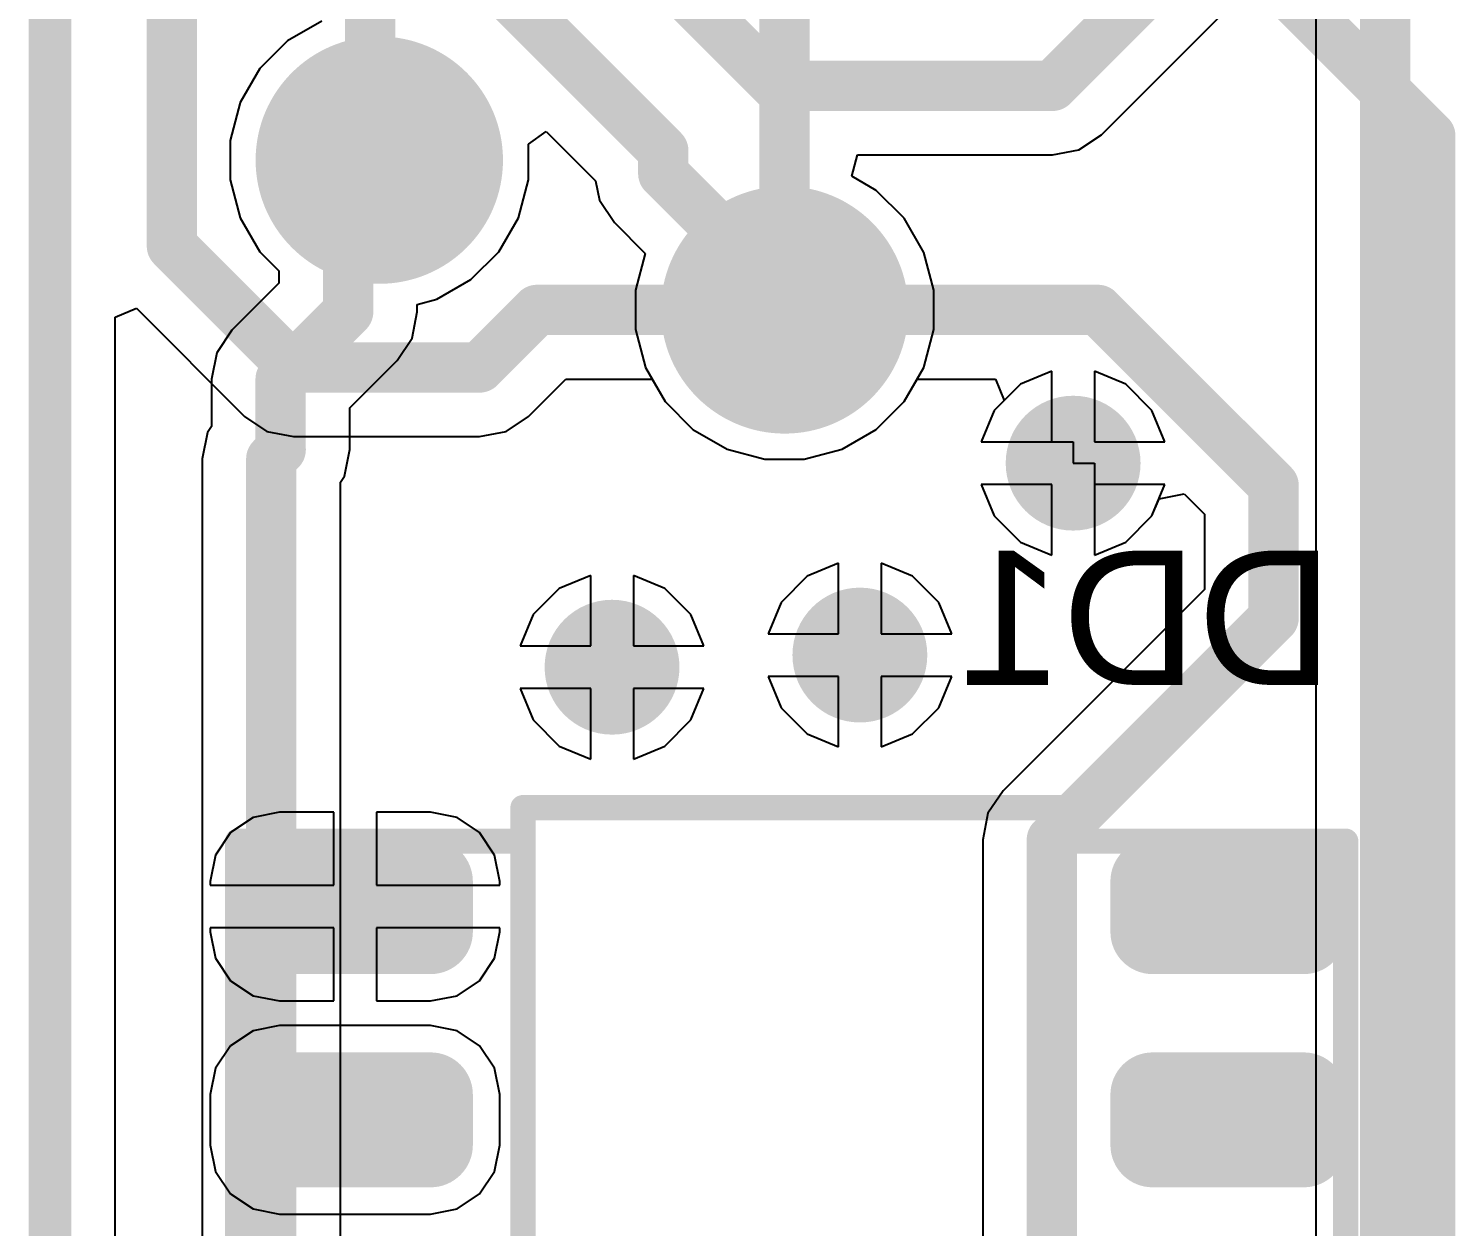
# Model space of a CAD drawing. Header units: inches. Extents: x -0.01 to 4.3, y -0.01 to 7.88.
# Drawn here: x 3.2851 to 3.6196, y 4.253 to 4.5339 of the extents above; entities that cross this region are included whole.
import ezdxf

# ---------------------------------------------------------------- set-up
doc = ezdxf.new("R2010")
doc.units = ezdxf.units.IN
doc.header["$MEASUREMENT"] = 0
for name, color, linetype in [('Bottom Courtyard', 56, 'Continuous'), ('Bottom Layer', 5, 'Continuous'), ('Bottom Overlay', 54, 'Continuous'), ('Bottom Paste', 16, 'Continuous'), ('Bottom Solder', 6, 'Continuous'), ('Top Layer', 1, 'Continuous'), ('Top Solder', 216, 'Continuous'), ('Via Holes', 16, 'Continuous')]:
    doc.layers.add(name, color=color, linetype=linetype)
doc.styles.add('Arial', font='', dxfattribs={"height": 0.2})
doc.styles.get('Arial').set_extended_font_data('Arial')

# ---------------------------------------------------------------- blocks, each defined once
blk = doc.blocks.new('SO_14_B_28')
at = {"layer": 'Bottom Layer'}
h = blk.add_hatch(color=5, dxfattribs=at)
edge = h.paths.add_edge_path()
edge.add_arc((-0.08465, 0.15591), 0.00591, 0, 90)
edge.add_line((-0.08465, 0.16181), (-0.12008, 0.16181))
edge.add_arc((-0.12008, 0.15591), 0.00591, 90, 180)
edge.add_line((-0.12598, 0.15591), (-0.12598, 0.14409))
edge.add_arc((-0.12008, 0.14409), 0.00591, 180, 270)
edge.add_line((-0.12008, 0.13819), (-0.08465, 0.13819))
edge.add_arc((-0.08465, 0.14409), 0.00591, 270, 360)
edge.add_line((-0.07874, 0.14409), (-0.07874, 0.15591))
h = blk.add_hatch(color=5, dxfattribs=at)
edge = h.paths.add_edge_path()
edge.add_arc((0.12008, 0.15591), 0.00591, 0, 90)
edge.add_line((0.12008, 0.16181), (0.08465, 0.16181))
edge.add_arc((0.08465, 0.15591), 0.00591, 90, 180)
edge.add_line((0.07874, 0.15591), (0.07874, 0.14409))
edge.add_arc((0.08465, 0.14409), 0.00591, 180, 270)
edge.add_line((0.08465, 0.13819), (0.12008, 0.13819))
edge.add_arc((0.12008, 0.14409), 0.00591, 270, 360)
edge.add_line((0.12598, 0.14409), (0.12598, 0.15591))
h = blk.add_hatch(color=5, dxfattribs=at)
edge = h.paths.add_edge_path()
edge.add_arc((-0.08465, 0.10591), 0.00591, 0, 90)
edge.add_line((-0.08465, 0.11181), (-0.12008, 0.11181))
edge.add_arc((-0.12008, 0.10591), 0.00591, 90, 180)
edge.add_line((-0.12598, 0.10591), (-0.12598, 0.09409))
edge.add_arc((-0.12008, 0.09409), 0.00591, 180, 270)
edge.add_line((-0.12008, 0.08819), (-0.08465, 0.08819))
edge.add_arc((-0.08465, 0.09409), 0.00591, 270, 360)
edge.add_line((-0.07874, 0.09409), (-0.07874, 0.10591))
h = blk.add_hatch(color=5, dxfattribs=at)
edge = h.paths.add_edge_path()
edge.add_arc((0.12008, 0.10591), 0.00591, 0, 90)
edge.add_line((0.12008, 0.11181), (0.08465, 0.11181))
edge.add_arc((0.08465, 0.10591), 0.00591, 90, 180)
edge.add_line((0.07874, 0.10591), (0.07874, 0.09409))
edge.add_arc((0.08465, 0.09409), 0.00591, 180, 270)
edge.add_line((0.08465, 0.08819), (0.12008, 0.08819))
edge.add_arc((0.12008, 0.09409), 0.00591, 270, 360)
edge.add_line((0.12598, 0.09409), (0.12598, 0.10591))
h = blk.add_hatch(color=5, dxfattribs=at)
edge = h.paths.add_edge_path()
edge.add_arc((-0.08465, 0.05591), 0.00591, 0, 90)
edge.add_line((-0.08465, 0.06181), (-0.12008, 0.06181))
edge.add_arc((-0.12008, 0.05591), 0.00591, 90, 180)
edge.add_line((-0.12598, 0.05591), (-0.12598, 0.04409))
edge.add_arc((-0.12008, 0.04409), 0.00591, 180, 270)
edge.add_line((-0.12008, 0.03819), (-0.08465, 0.03819))
edge.add_arc((-0.08465, 0.04409), 0.00591, 270, 360)
edge.add_line((-0.07874, 0.04409), (-0.07874, 0.05591))
h = blk.add_hatch(color=5, dxfattribs=at)
edge = h.paths.add_edge_path()
edge.add_arc((0.12008, 0.05591), 0.00591, 0, 90)
edge.add_line((0.12008, 0.06181), (0.08465, 0.06181))
edge.add_arc((0.08465, 0.05591), 0.00591, 90, 180)
edge.add_line((0.07874, 0.05591), (0.07874, 0.04409))
edge.add_arc((0.08465, 0.04409), 0.00591, 180, 270)
edge.add_line((0.08465, 0.03819), (0.12008, 0.03819))
edge.add_arc((0.12008, 0.04409), 0.00591, 270, 360)
edge.add_line((0.12598, 0.04409), (0.12598, 0.05591))
h = blk.add_hatch(color=5, dxfattribs=at)
edge = h.paths.add_edge_path()
edge.add_arc((-0.08465, -0.09409), 0.00591, 0, 90)
edge.add_line((-0.08465, -0.08819), (-0.12008, -0.08819))
edge.add_arc((-0.12008, -0.09409), 0.00591, 90, 180)
edge.add_line((-0.12598, -0.09409), (-0.12598, -0.10591))
edge.add_arc((-0.12008, -0.10591), 0.00591, 180, 270)
edge.add_line((-0.12008, -0.11181), (-0.08465, -0.11181))
edge.add_arc((-0.08465, -0.10591), 0.00591, 270, 360)
edge.add_line((-0.07874, -0.10591), (-0.07874, -0.09409))
h = blk.add_hatch(color=5, dxfattribs=at)
edge = h.paths.add_edge_path()
edge.add_arc((0.12008, -0.09409), 0.00591, 0, 90)
edge.add_line((0.12008, -0.08819), (0.08465, -0.08819))
edge.add_arc((0.08465, -0.09409), 0.00591, 90, 180)
edge.add_line((0.07874, -0.09409), (0.07874, -0.10591))
edge.add_arc((0.08465, -0.10591), 0.00591, 180, 270)
edge.add_line((0.08465, -0.11181), (0.12008, -0.11181))
edge.add_arc((0.12008, -0.10591), 0.00591, 270, 360)
edge.add_line((0.12598, -0.10591), (0.12598, -0.09409))
h = blk.add_hatch(color=5, dxfattribs=at)
edge = h.paths.add_edge_path()
edge.add_arc((-0.08465, -0.14409), 0.00591, 0, 90)
edge.add_line((-0.08465, -0.13819), (-0.12008, -0.13819))
edge.add_arc((-0.12008, -0.14409), 0.00591, 90, 180)
edge.add_line((-0.12598, -0.14409), (-0.12598, -0.15591))
edge.add_arc((-0.12008, -0.15591), 0.00591, 180, 270)
edge.add_line((-0.12008, -0.16181), (-0.08465, -0.16181))
edge.add_arc((-0.08465, -0.15591), 0.00591, 270, 360)
edge.add_line((-0.07874, -0.15591), (-0.07874, -0.14409))
h = blk.add_hatch(color=5, dxfattribs=at)
edge = h.paths.add_edge_path()
edge.add_arc((0.12008, -0.14409), 0.00591, 0, 90)
edge.add_line((0.12008, -0.13819), (0.08465, -0.13819))
edge.add_arc((0.08465, -0.14409), 0.00591, 90, 180)
edge.add_line((0.07874, -0.14409), (0.07874, -0.15591))
edge.add_arc((0.08465, -0.15591), 0.00591, 180, 270)
edge.add_line((0.08465, -0.16181), (0.12008, -0.16181))
edge.add_arc((0.12008, -0.15591), 0.00591, 270, 360)
edge.add_line((0.12598, -0.15591), (0.12598, -0.14409))
at = {"layer": 'Bottom Paste'}
h = blk.add_hatch(color=16, dxfattribs=at)
edge = h.paths.add_edge_path()
edge.add_arc((-0.08465, 0.15591), 0.00591, 0, 90)
edge.add_line((-0.08465, 0.16181), (-0.12008, 0.16181))
edge.add_arc((-0.12008, 0.15591), 0.00591, 90, 180)
edge.add_line((-0.12598, 0.15591), (-0.12598, 0.14409))
edge.add_arc((-0.12008, 0.14409), 0.00591, 180, 270)
edge.add_line((-0.12008, 0.13819), (-0.08465, 0.13819))
edge.add_arc((-0.08465, 0.14409), 0.00591, 270, 360)
edge.add_line((-0.07874, 0.14409), (-0.07874, 0.15591))
h = blk.add_hatch(color=16, dxfattribs=at)
edge = h.paths.add_edge_path()
edge.add_arc((0.12008, 0.15591), 0.00591, 0, 90)
edge.add_line((0.12008, 0.16181), (0.08465, 0.16181))
edge.add_arc((0.08465, 0.15591), 0.00591, 90, 180)
edge.add_line((0.07874, 0.15591), (0.07874, 0.14409))
edge.add_arc((0.08465, 0.14409), 0.00591, 180, 270)
edge.add_line((0.08465, 0.13819), (0.12008, 0.13819))
edge.add_arc((0.12008, 0.14409), 0.00591, 270, 360)
edge.add_line((0.12598, 0.14409), (0.12598, 0.15591))
h = blk.add_hatch(color=16, dxfattribs=at)
edge = h.paths.add_edge_path()
edge.add_arc((-0.08465, 0.10591), 0.00591, 0, 90)
edge.add_line((-0.08465, 0.11181), (-0.12008, 0.11181))
edge.add_arc((-0.12008, 0.10591), 0.00591, 90, 180)
edge.add_line((-0.12598, 0.10591), (-0.12598, 0.09409))
edge.add_arc((-0.12008, 0.09409), 0.00591, 180, 270)
edge.add_line((-0.12008, 0.08819), (-0.08465, 0.08819))
edge.add_arc((-0.08465, 0.09409), 0.00591, 270, 360)
edge.add_line((-0.07874, 0.09409), (-0.07874, 0.10591))
h = blk.add_hatch(color=16, dxfattribs=at)
edge = h.paths.add_edge_path()
edge.add_arc((0.12008, 0.10591), 0.00591, 0, 90)
edge.add_line((0.12008, 0.11181), (0.08465, 0.11181))
edge.add_arc((0.08465, 0.10591), 0.00591, 90, 180)
edge.add_line((0.07874, 0.10591), (0.07874, 0.09409))
edge.add_arc((0.08465, 0.09409), 0.00591, 180, 270)
edge.add_line((0.08465, 0.08819), (0.12008, 0.08819))
edge.add_arc((0.12008, 0.09409), 0.00591, 270, 360)
edge.add_line((0.12598, 0.09409), (0.12598, 0.10591))
h = blk.add_hatch(color=16, dxfattribs=at)
edge = h.paths.add_edge_path()
edge.add_arc((-0.08465, 0.05591), 0.00591, 0, 90)
edge.add_line((-0.08465, 0.06181), (-0.12008, 0.06181))
edge.add_arc((-0.12008, 0.05591), 0.00591, 90, 180)
edge.add_line((-0.12598, 0.05591), (-0.12598, 0.04409))
edge.add_arc((-0.12008, 0.04409), 0.00591, 180, 270)
edge.add_line((-0.12008, 0.03819), (-0.08465, 0.03819))
edge.add_arc((-0.08465, 0.04409), 0.00591, 270, 360)
edge.add_line((-0.07874, 0.04409), (-0.07874, 0.05591))
h = blk.add_hatch(color=16, dxfattribs=at)
edge = h.paths.add_edge_path()
edge.add_arc((0.12008, 0.05591), 0.00591, 0, 90)
edge.add_line((0.12008, 0.06181), (0.08465, 0.06181))
edge.add_arc((0.08465, 0.05591), 0.00591, 90, 180)
edge.add_line((0.07874, 0.05591), (0.07874, 0.04409))
edge.add_arc((0.08465, 0.04409), 0.00591, 180, 270)
edge.add_line((0.08465, 0.03819), (0.12008, 0.03819))
edge.add_arc((0.12008, 0.04409), 0.00591, 270, 360)
edge.add_line((0.12598, 0.04409), (0.12598, 0.05591))
h = blk.add_hatch(color=16, dxfattribs=at)
edge = h.paths.add_edge_path()
edge.add_arc((-0.08465, -0.09409), 0.00591, 0, 90)
edge.add_line((-0.08465, -0.08819), (-0.12008, -0.08819))
edge.add_arc((-0.12008, -0.09409), 0.00591, 90, 180)
edge.add_line((-0.12598, -0.09409), (-0.12598, -0.10591))
edge.add_arc((-0.12008, -0.10591), 0.00591, 180, 270)
edge.add_line((-0.12008, -0.11181), (-0.08465, -0.11181))
edge.add_arc((-0.08465, -0.10591), 0.00591, 270, 360)
edge.add_line((-0.07874, -0.10591), (-0.07874, -0.09409))
h = blk.add_hatch(color=16, dxfattribs=at)
edge = h.paths.add_edge_path()
edge.add_arc((0.12008, -0.09409), 0.00591, 0, 90)
edge.add_line((0.12008, -0.08819), (0.08465, -0.08819))
edge.add_arc((0.08465, -0.09409), 0.00591, 90, 180)
edge.add_line((0.07874, -0.09409), (0.07874, -0.10591))
edge.add_arc((0.08465, -0.10591), 0.00591, 180, 270)
edge.add_line((0.08465, -0.11181), (0.12008, -0.11181))
edge.add_arc((0.12008, -0.10591), 0.00591, 270, 360)
edge.add_line((0.12598, -0.10591), (0.12598, -0.09409))
h = blk.add_hatch(color=16, dxfattribs=at)
edge = h.paths.add_edge_path()
edge.add_arc((-0.08465, -0.14409), 0.00591, 0, 90)
edge.add_line((-0.08465, -0.13819), (-0.12008, -0.13819))
edge.add_arc((-0.12008, -0.14409), 0.00591, 90, 180)
edge.add_line((-0.12598, -0.14409), (-0.12598, -0.15591))
edge.add_arc((-0.12008, -0.15591), 0.00591, 180, 270)
edge.add_line((-0.12008, -0.16181), (-0.08465, -0.16181))
edge.add_arc((-0.08465, -0.15591), 0.00591, 270, 360)
edge.add_line((-0.07874, -0.15591), (-0.07874, -0.14409))
h = blk.add_hatch(color=16, dxfattribs=at)
edge = h.paths.add_edge_path()
edge.add_arc((0.12008, -0.14409), 0.00591, 0, 90)
edge.add_line((0.12008, -0.13819), (0.08465, -0.13819))
edge.add_arc((0.08465, -0.14409), 0.00591, 90, 180)
edge.add_line((0.07874, -0.14409), (0.07874, -0.15591))
edge.add_arc((0.08465, -0.15591), 0.00591, 180, 270)
edge.add_line((0.08465, -0.16181), (0.12008, -0.16181))
edge.add_arc((0.12008, -0.15591), 0.00591, 270, 360)
edge.add_line((0.12598, -0.15591), (0.12598, -0.14409))
at = {"layer": 'Bottom Solder'}
h = blk.add_hatch(color=6, dxfattribs=at)
edge = h.paths.add_edge_path()
edge.add_arc((-0.08465, 0.15591), 0.00991, 0, 90)
edge.add_line((-0.08465, 0.16581), (-0.12008, 0.16581))
edge.add_arc((-0.12008, 0.15591), 0.00991, 90, 180)
edge.add_line((-0.12998, 0.15591), (-0.12998, 0.14409))
edge.add_arc((-0.12008, 0.14409), 0.00991, 180, 270)
edge.add_line((-0.12008, 0.13419), (-0.08465, 0.13419))
edge.add_arc((-0.08465, 0.14409), 0.00991, 270, 360)
edge.add_line((-0.07474, 0.14409), (-0.07474, 0.15591))
h = blk.add_hatch(color=6, dxfattribs=at)
edge = h.paths.add_edge_path()
edge.add_arc((0.12008, 0.15591), 0.00991, 0, 90)
edge.add_line((0.12008, 0.16581), (0.08465, 0.16581))
edge.add_arc((0.08465, 0.15591), 0.00991, 90, 180)
edge.add_line((0.07474, 0.15591), (0.07474, 0.14409))
edge.add_arc((0.08465, 0.14409), 0.00991, 180, 270)
edge.add_line((0.08465, 0.13419), (0.12008, 0.13419))
edge.add_arc((0.12008, 0.14409), 0.00991, 270, 360)
edge.add_line((0.12998, 0.14409), (0.12998, 0.15591))
h = blk.add_hatch(color=6, dxfattribs=at)
edge = h.paths.add_edge_path()
edge.add_arc((-0.08465, 0.10591), 0.00991, 0, 90)
edge.add_line((-0.08465, 0.11581), (-0.12008, 0.11581))
edge.add_arc((-0.12008, 0.10591), 0.00991, 90, 180)
edge.add_line((-0.12998, 0.10591), (-0.12998, 0.09409))
edge.add_arc((-0.12008, 0.09409), 0.00991, 180, 270)
edge.add_line((-0.12008, 0.08419), (-0.08465, 0.08419))
edge.add_arc((-0.08465, 0.09409), 0.00991, 270, 360)
edge.add_line((-0.07474, 0.09409), (-0.07474, 0.10591))
h = blk.add_hatch(color=6, dxfattribs=at)
edge = h.paths.add_edge_path()
edge.add_arc((0.12008, 0.10591), 0.00991, 0, 90)
edge.add_line((0.12008, 0.11581), (0.08465, 0.11581))
edge.add_arc((0.08465, 0.10591), 0.00991, 90, 180)
edge.add_line((0.07474, 0.10591), (0.07474, 0.09409))
edge.add_arc((0.08465, 0.09409), 0.00991, 180, 270)
edge.add_line((0.08465, 0.08419), (0.12008, 0.08419))
edge.add_arc((0.12008, 0.09409), 0.00991, 270, 360)
edge.add_line((0.12998, 0.09409), (0.12998, 0.10591))
h = blk.add_hatch(color=6, dxfattribs=at)
edge = h.paths.add_edge_path()
edge.add_arc((-0.08465, 0.05591), 0.00991, 0, 90)
edge.add_line((-0.08465, 0.06581), (-0.12008, 0.06581))
edge.add_arc((-0.12008, 0.05591), 0.00991, 90, 180)
edge.add_line((-0.12998, 0.05591), (-0.12998, 0.04409))
edge.add_arc((-0.12008, 0.04409), 0.00991, 180, 270)
edge.add_line((-0.12008, 0.03419), (-0.08465, 0.03419))
edge.add_arc((-0.08465, 0.04409), 0.00991, 270, 360)
edge.add_line((-0.07474, 0.04409), (-0.07474, 0.05591))
h = blk.add_hatch(color=6, dxfattribs=at)
edge = h.paths.add_edge_path()
edge.add_arc((0.12008, 0.05591), 0.00991, 0, 90)
edge.add_line((0.12008, 0.06581), (0.08465, 0.06581))
edge.add_arc((0.08465, 0.05591), 0.00991, 90, 180)
edge.add_line((0.07474, 0.05591), (0.07474, 0.04409))
edge.add_arc((0.08465, 0.04409), 0.00991, 180, 270)
edge.add_line((0.08465, 0.03419), (0.12008, 0.03419))
edge.add_arc((0.12008, 0.04409), 0.00991, 270, 360)
edge.add_line((0.12998, 0.04409), (0.12998, 0.05591))
h = blk.add_hatch(color=6, dxfattribs=at)
edge = h.paths.add_edge_path()
edge.add_arc((-0.08465, -0.09409), 0.00991, 0, 90)
edge.add_line((-0.08465, -0.08419), (-0.12008, -0.08419))
edge.add_arc((-0.12008, -0.09409), 0.00991, 90, 180)
edge.add_line((-0.12998, -0.09409), (-0.12998, -0.10591))
edge.add_arc((-0.12008, -0.10591), 0.00991, 180, 270)
edge.add_line((-0.12008, -0.11581), (-0.08465, -0.11581))
edge.add_arc((-0.08465, -0.10591), 0.00991, 270, 360)
edge.add_line((-0.07474, -0.10591), (-0.07474, -0.09409))
h = blk.add_hatch(color=6, dxfattribs=at)
edge = h.paths.add_edge_path()
edge.add_arc((0.12008, -0.09409), 0.00991, 0, 90)
edge.add_line((0.12008, -0.08419), (0.08465, -0.08419))
edge.add_arc((0.08465, -0.09409), 0.00991, 90, 180)
edge.add_line((0.07474, -0.09409), (0.07474, -0.10591))
edge.add_arc((0.08465, -0.10591), 0.00991, 180, 270)
edge.add_line((0.08465, -0.11581), (0.12008, -0.11581))
edge.add_arc((0.12008, -0.10591), 0.00991, 270, 360)
edge.add_line((0.12998, -0.10591), (0.12998, -0.09409))
h = blk.add_hatch(color=6, dxfattribs=at)
edge = h.paths.add_edge_path()
edge.add_arc((-0.08465, -0.14409), 0.00991, 0, 90)
edge.add_line((-0.08465, -0.13419), (-0.12008, -0.13419))
edge.add_arc((-0.12008, -0.14409), 0.00991, 90, 180)
edge.add_line((-0.12998, -0.14409), (-0.12998, -0.15591))
edge.add_arc((-0.12008, -0.15591), 0.00991, 180, 270)
edge.add_line((-0.12008, -0.16581), (-0.08465, -0.16581))
edge.add_arc((-0.08465, -0.15591), 0.00991, 270, 360)
edge.add_line((-0.07474, -0.15591), (-0.07474, -0.14409))
h = blk.add_hatch(color=6, dxfattribs=at)
edge = h.paths.add_edge_path()
edge.add_arc((0.12008, -0.14409), 0.00991, 0, 90)
edge.add_line((0.12008, -0.13419), (0.08465, -0.13419))
edge.add_arc((0.08465, -0.14409), 0.00991, 90, 180)
edge.add_line((0.07474, -0.14409), (0.07474, -0.15591))
edge.add_arc((0.08465, -0.15591), 0.00991, 180, 270)
edge.add_line((0.08465, -0.16581), (0.12008, -0.16581))
edge.add_arc((0.12008, -0.15591), 0.00991, 270, 360)
edge.add_line((0.12998, -0.15591), (0.12998, -0.14409))
at = {"layer": 'Bottom Courtyard'}
for points in [[(-0.06299, 0.17323, 0.00591, 0.00591, 0), (0.06299, 0.17323, 0.00591, 0.00591, 0)], [(-0.06299, 0.16535, 0.00591, 0.00591, 0), (-0.06299, 0.17323, 0.00591, 0.00591, 0)], [(0.06299, 0.16535, 0.00591, 0.00591, 0), (0.06299, 0.17323, 0.00591, 0.00591, 0)], [(-0.12992, 0.16535, 0.00591, 0.00591, 0), (-0.06299, 0.16535, 0.00591, 0.00591, 0)], [(-0.12992, -0.16455, 0.00591, 0.00591, 0), (-0.12992, 0.16535, 0.00591, 0.00591, 0)], [(0.06299, 0.16535, 0.00591, 0.00591, 0), (0.12992, 0.16535, 0.00591, 0.00591, 0)], [(0.12992, -0.16428, 0.00591, 0.00591, 0), (0.12992, 0.16535, 0.00591, 0.00591, 0)], [(-0.12992, -0.16455, 0.00591, 0.00591, 0), (-0.06299, -0.16455, 0.00591, 0.00591, 0)], [(-0.06299, -0.17323, 0.00591, 0.00591, 0), (-0.06299, -0.16455, 0.00591, 0.00591, 0)], [(0.06299, -0.17323, 0.00591, 0.00591, 0), (0.06299, -0.16428, 0.00591, 0.00591, 0)], [(0.06299, -0.16428, 0.00591, 0.00591, 0), (0.12992, -0.16428, 0.00591, 0.00591, 0)], [(-0.06299, -0.17323, 0.00591, 0.00591, 0), (0.06299, -0.17323, 0.00591, 0.00591, 0)]]:
    blk.add_lwpolyline(points, format="xyseb", dxfattribs=at)
for points in [[(-0.06447, 0.17323, 0.00295, 0.00295, 1), (-0.06152, 0.17323, 0.00295, 0.00295, 1)], [(-0.06447, 0.17323, 0.00295, 0.00295, 1), (-0.06152, 0.17323, 0.00295, 0.00295, 1)], [(0.06152, 0.17323, 0.00295, 0.00295, 1), (0.06447, 0.17323, 0.00295, 0.00295, 1)], [(0.06152, 0.17323, 0.00295, 0.00295, 1), (0.06447, 0.17323, 0.00295, 0.00295, 1)], [(-0.1314, 0.16535, 0.00295, 0.00295, 1), (-0.12844, 0.16535, 0.00295, 0.00295, 1)], [(-0.1314, 0.16535, 0.00295, 0.00295, 1), (-0.12844, 0.16535, 0.00295, 0.00295, 1)], [(-0.06447, 0.16535, 0.00295, 0.00295, 1), (-0.06152, 0.16535, 0.00295, 0.00295, 1)], [(-0.06447, 0.16535, 0.00295, 0.00295, 1), (-0.06152, 0.16535, 0.00295, 0.00295, 1)], [(0.06152, 0.16535, 0.00295, 0.00295, 1), (0.06447, 0.16535, 0.00295, 0.00295, 1)], [(0.06152, 0.16535, 0.00295, 0.00295, 1), (0.06447, 0.16535, 0.00295, 0.00295, 1)], [(0.12844, 0.16535, 0.00295, 0.00295, 1), (0.1314, 0.16535, 0.00295, 0.00295, 1)], [(0.12844, 0.16535, 0.00295, 0.00295, 1), (0.1314, 0.16535, 0.00295, 0.00295, 1)], [(-0.1314, -0.16455, 0.00295, 0.00295, 1), (-0.12844, -0.16455, 0.00295, 0.00295, 1)], [(-0.1314, -0.16455, 0.00295, 0.00295, 1), (-0.12844, -0.16455, 0.00295, 0.00295, 1)], [(-0.06447, -0.16455, 0.00295, 0.00295, 1), (-0.06152, -0.16455, 0.00295, 0.00295, 1)], [(-0.06447, -0.16455, 0.00295, 0.00295, 1), (-0.06152, -0.16455, 0.00295, 0.00295, 1)], [(0.06152, -0.16428, 0.00295, 0.00295, 1), (0.06447, -0.16428, 0.00295, 0.00295, 1)], [(0.06152, -0.16428, 0.00295, 0.00295, 1), (0.06447, -0.16428, 0.00295, 0.00295, 1)], [(0.12844, -0.16428, 0.00295, 0.00295, 1), (0.1314, -0.16428, 0.00295, 0.00295, 1)], [(0.12844, -0.16428, 0.00295, 0.00295, 1), (0.1314, -0.16428, 0.00295, 0.00295, 1)], [(-0.06447, -0.17323, 0.00295, 0.00295, 1), (-0.06152, -0.17323, 0.00295, 0.00295, 1)], [(-0.06447, -0.17323, 0.00295, 0.00295, 1), (-0.06152, -0.17323, 0.00295, 0.00295, 1)], [(0.06152, -0.17323, 0.00295, 0.00295, 1), (0.06447, -0.17323, 0.00295, 0.00295, 1)], [(0.06152, -0.17323, 0.00295, 0.00295, 1), (0.06447, -0.17323, 0.00295, 0.00295, 1)]]:
    blk.add_lwpolyline(points, format="xyseb", close=True, dxfattribs=at)
at = {"layer": 'Bottom Overlay'}
for points in [[(-0.06299, -0.17323, 0.00591, 0.00591, 0), (-0.06299, 0.17323, 0.00591, 0.00591, 0)], [(-0.06299, 0.17323, 0.00591, 0.00591, 0), (0.06299, 0.17323, 0.00591, 0.00591, 0)], [(0.06299, -0.17323, 0.00591, 0.00591, 0), (0.06299, 0.17323, 0.00591, 0.00591, 0)], [(-0.06299, -0.17323, 0.00591, 0.00591, 0), (0.06299, -0.17323, 0.00591, 0.00591, 0)]]:
    blk.add_lwpolyline(points, format="xyseb", dxfattribs=at)
for points in [[(-0.06447, 0.17323, 0.00295, 0.00295, 1), (-0.06152, 0.17323, 0.00295, 0.00295, 1)], [(-0.06447, 0.17323, 0.00295, 0.00295, 1), (-0.06152, 0.17323, 0.00295, 0.00295, 1)], [(0.06152, 0.17323, 0.00295, 0.00295, 1), (0.06447, 0.17323, 0.00295, 0.00295, 1)], [(0.06152, 0.17323, 0.00295, 0.00295, 1), (0.06447, 0.17323, 0.00295, 0.00295, 1)], [(-0.06447, -0.17323, 0.00295, 0.00295, 1), (-0.06152, -0.17323, 0.00295, 0.00295, 1)], [(-0.06447, -0.17323, 0.00295, 0.00295, 1), (-0.06152, -0.17323, 0.00295, 0.00295, 1)], [(0.06152, -0.17323, 0.00295, 0.00295, 1), (0.06447, -0.17323, 0.00295, 0.00295, 1)], [(0.06152, -0.17323, 0.00295, 0.00295, 1), (0.06447, -0.17323, 0.00295, 0.00295, 1)]]:
    blk.add_lwpolyline(points, format="xyseb", close=True, dxfattribs=at)

msp = doc.modelspace()

# ---------------------------------------------------------------- hatches: boundary and pattern name
at = {"layer": 'Bottom Layer'}
h = msp.add_hatch(color=5, dxfattribs=at)
edge = h.paths.add_edge_path()
edge.add_arc((3.36732, 4.50306), 0.025, 0, 360)
h = msp.add_hatch(color=5, dxfattribs=at)
edge = h.paths.add_edge_path()
edge.add_arc((3.46236, 4.46793), 0.025, 0, 360)
h = msp.add_hatch(color=5, dxfattribs=at)
edge = h.paths.add_edge_path()
edge.add_arc((3.53, 4.432), 0.01181, 0, 360)
h = msp.add_hatch(color=5, dxfattribs=at)
edge = h.paths.add_edge_path()
edge.add_arc((3.48, 4.387), 0.01181, 0, 360)
h = msp.add_hatch(color=5, dxfattribs=at)
edge = h.paths.add_edge_path()
edge.add_arc((3.42189, 4.38415), 0.01181, 0, 360)
at = {"layer": 'Bottom Solder'}
h = msp.add_hatch(color=6, dxfattribs=at)
edge = h.paths.add_edge_path()
edge.add_arc((3.36732, 4.50306), 0.029, 0, 360)
h = msp.add_hatch(color=6, dxfattribs=at)
edge = h.paths.add_edge_path()
edge.add_arc((3.46236, 4.46793), 0.029, 0, 360)
h = msp.add_hatch(color=6, dxfattribs=at)
edge = h.paths.add_edge_path()
edge.add_arc((3.53, 4.432), 0.01581, 0, 360)
h = msp.add_hatch(color=6, dxfattribs=at)
edge = h.paths.add_edge_path()
edge.add_arc((3.42189, 4.38415), 0.01581, 0, 360)
h = msp.add_hatch(color=6, dxfattribs=at)
edge = h.paths.add_edge_path()
edge.add_arc((3.48, 4.387), 0.01581, 0, 360)
at = {"layer": 'Top Layer'}
h = msp.add_hatch(color=1, dxfattribs=at)
edge = h.paths.add_edge_path()
edge.add_arc((3.36732, 4.50306), 0.025, 0, 360)
h = msp.add_hatch(color=1, dxfattribs=at)
edge = h.paths.add_edge_path()
edge.add_arc((3.46236, 4.46793), 0.025, 0, 360)
h = msp.add_hatch(color=1, dxfattribs=at)
edge = h.paths.add_edge_path()
edge.add_arc((3.53, 4.432), 0.01181, 0, 360)
h = msp.add_hatch(color=1, dxfattribs=at)
edge = h.paths.add_edge_path()
edge.add_arc((3.48, 4.387), 0.01181, 0, 360)
h = msp.add_hatch(color=1, dxfattribs=at)
edge = h.paths.add_edge_path()
edge.add_arc((3.42189, 4.38415), 0.01181, 0, 360)
at = {"layer": 'Top Solder'}
h = msp.add_hatch(color=216, dxfattribs=at)
edge = h.paths.add_edge_path()
edge.add_arc((3.36732, 4.50306), 0.029, 0, 360)
h = msp.add_hatch(color=216, dxfattribs=at)
edge = h.paths.add_edge_path()
edge.add_arc((3.46236, 4.46793), 0.029, 0, 360)
h = msp.add_hatch(color=216, dxfattribs=at)
edge = h.paths.add_edge_path()
edge.add_arc((3.53, 4.432), 0.01581, 0, 360)
h = msp.add_hatch(color=216, dxfattribs=at)
edge = h.paths.add_edge_path()
edge.add_arc((3.42189, 4.38415), 0.01581, 0, 360)
h = msp.add_hatch(color=216, dxfattribs=at)
edge = h.paths.add_edge_path()
edge.add_arc((3.48, 4.387), 0.01581, 0, 360)
at = {"layer": 'Via Holes'}
h = msp.add_hatch(color=7, dxfattribs=at)
edge = h.paths.add_edge_path()
edge.add_arc((3.36732, 4.50306), 0.014, 0, 360)
h = msp.add_hatch(color=7, dxfattribs=at)
edge = h.paths.add_edge_path()
edge.add_arc((3.46236, 4.46793), 0.014, 0, 360)
h = msp.add_hatch(color=7, dxfattribs=at)
edge = h.paths.add_edge_path()
edge.add_arc((3.53, 4.432), 0.00591, 0, 360)
h = msp.add_hatch(color=7, dxfattribs=at)
edge = h.paths.add_edge_path()
edge.add_arc((3.48, 4.387), 0.00591, 0, 360)
h = msp.add_hatch(color=7, dxfattribs=at)
edge = h.paths.add_edge_path()
edge.add_arc((3.42189, 4.38415), 0.00591, 0, 360)

# ---------------------------------------------------------------- linework, layer by layer
at = {"layer": 'Bottom Layer'}
for p, q in [((3.30537, 4.46625), (3.31037, 4.46832)), ((3.31037, 4.46832), (3.33572, 4.44297)), ((3.30537, 4.09179), (3.30537, 4.46625)), ((3.40229, 4.44297), (3.41103, 4.45172)), ((3.41103, 4.45172), (3.43131, 4.45172)), ((3.43131, 4.45172), (3.43435, 4.44644)), ((3.49037, 4.44644), (3.49341, 4.45172)), ((3.49341, 4.45172), (3.5118, 4.45172)), ((3.5118, 4.45172), (3.51387, 4.44672)), ((3.43435, 4.44644), (3.44087, 4.43993)), ((3.48385, 4.43993), (3.49037, 4.44644)), ((3.51387, 4.44672), (3.51151, 4.44435)), ((3.51151, 4.44435), (3.50846, 4.437)), ((3.33572, 4.44297), (3.34098, 4.43946)), ((3.39703, 4.43946), (3.40229, 4.44297)), ((3.44087, 4.43993), (3.44885, 4.43532)), ((3.47587, 4.43532), (3.48385, 4.43993)), ((3.34098, 4.43946), (3.34718, 4.43822)), ((3.34718, 4.43822), (3.39082, 4.43822)), ((3.39082, 4.43822), (3.39703, 4.43946)), ((3.50846, 4.437), (3.53, 4.437)), ((3.53, 4.437), (3.53, 4.432)), ((3.44885, 4.43532), (3.45775, 4.43293)), ((3.46697, 4.43293), (3.47587, 4.43532)), ((3.45775, 4.43293), (3.46697, 4.43293)), ((3.53, 4.432), (3.535, 4.432)), ((3.535, 4.432), (3.535, 4.41046)), ((3.525, 4.427), (3.50846, 4.427)), ((3.50846, 4.427), (3.51151, 4.41965)), ((3.525, 4.41046), (3.525, 4.427)), ((3.54849, 4.41965), (3.55014, 4.42362)), ((3.55014, 4.42362), (3.55603, 4.42479)), ((3.55603, 4.42479), (3.56078, 4.42004)), ((3.51151, 4.41965), (3.51765, 4.41351)), ((3.54235, 4.41351), (3.54849, 4.41965)), ((3.56078, 4.42004), (3.56078, 4.40238)), ((3.51765, 4.41351), (3.525, 4.41046)), ((3.535, 4.41046), (3.54235, 4.41351)), ((3.475, 4.40854), (3.46765, 4.40549)), ((3.475, 4.392), (3.475, 4.40854)), ((3.49235, 4.40549), (3.485, 4.40854)), ((3.485, 4.40854), (3.485, 4.392)), ((3.41689, 4.40569), (3.40953, 4.40264)), ((3.41689, 4.38915), (3.41689, 4.40569)), ((3.43424, 4.40264), (3.42689, 4.40569)), ((3.42689, 4.40569), (3.42689, 4.38915)), ((3.46765, 4.40549), (3.46151, 4.39935)), ((3.49849, 4.39935), (3.49235, 4.40549)), ((3.40953, 4.40264), (3.4034, 4.39651)), ((3.44038, 4.39651), (3.43424, 4.40264)), ((3.56078, 4.40238), (3.51356, 4.35516)), ((3.4034, 4.39651), (3.40035, 4.38915)), ((3.44342, 4.38915), (3.44038, 4.39651)), ((3.46151, 4.39935), (3.45846, 4.392)), ((3.50154, 4.392), (3.49849, 4.39935)), ((3.45846, 4.392), (3.475, 4.392)), ((3.485, 4.392), (3.50154, 4.392)), ((3.40035, 4.38915), (3.41689, 4.38915)), ((3.42689, 4.38915), (3.44342, 4.38915)), ((3.475, 4.382), (3.45846, 4.382)), ((3.45846, 4.382), (3.46151, 4.37465)), ((3.475, 4.36546), (3.475, 4.382)), ((3.50154, 4.382), (3.485, 4.382)), ((3.485, 4.382), (3.485, 4.36546)), ((3.49849, 4.37465), (3.50154, 4.382)), ((3.41689, 4.37915), (3.40035, 4.37915)), ((3.40035, 4.37915), (3.4034, 4.3718)), ((3.41689, 4.36262), (3.41689, 4.37915)), ((3.44342, 4.37915), (3.42689, 4.37915)), ((3.42689, 4.37915), (3.42689, 4.36262)), ((3.44038, 4.3718), (3.44342, 4.37915)), ((3.46151, 4.37465), (3.46765, 4.36851)), ((3.49235, 4.36851), (3.49849, 4.37465)), ((3.4034, 4.3718), (3.40953, 4.36566)), ((3.43424, 4.36566), (3.44038, 4.3718)), ((3.46765, 4.36851), (3.475, 4.36546)), ((3.485, 4.36546), (3.49235, 4.36851)), ((3.40953, 4.36566), (3.41689, 4.36262)), ((3.42689, 4.36262), (3.43424, 4.36566)), ((3.51356, 4.35516), (3.51004, 4.3499)), ((3.34392, 4.35012), (3.33772, 4.34889)), ((3.35664, 4.35012), (3.34392, 4.35012)), ((3.35664, 4.333), (3.35664, 4.35012)), ((3.37935, 4.35012), (3.36664, 4.35012)), ((3.36664, 4.35012), (3.36664, 4.333)), ((3.38556, 4.34889), (3.37935, 4.35012)), ((3.51004, 4.3499), (3.50881, 4.34369)), ((3.33772, 4.34889), (3.33245, 4.34537)), ((3.39082, 4.34537), (3.38556, 4.34889)), ((3.33245, 4.34537), (3.32894, 4.34011)), ((3.39434, 4.34011), (3.39082, 4.34537)), ((3.50881, 4.34369), (3.50881, 4.15269)), ((3.32894, 4.34011), (3.3277, 4.33391)), ((3.39557, 4.33391), (3.39434, 4.34011)), ((3.3277, 4.33391), (3.3277, 4.333)), ((3.3277, 4.333), (3.35664, 4.333)), ((3.36664, 4.333), (3.39557, 4.333)), ((3.39557, 4.333), (3.39557, 4.33391)), ((3.35664, 4.323), (3.3277, 4.323)), ((3.3277, 4.323), (3.3277, 4.32209)), ((3.35664, 4.30588), (3.35664, 4.323)), ((3.39557, 4.323), (3.36664, 4.323)), ((3.36664, 4.323), (3.36664, 4.30588)), ((3.39557, 4.32209), (3.39557, 4.323)), ((3.3277, 4.32209), (3.32894, 4.31589)), ((3.39434, 4.31589), (3.39557, 4.32209)), ((3.32894, 4.31589), (3.33245, 4.31063)), ((3.39082, 4.31063), (3.39434, 4.31589)), ((3.33245, 4.31063), (3.33772, 4.30711)), ((3.38556, 4.30711), (3.39082, 4.31063)), ((3.33772, 4.30711), (3.34392, 4.30588)), ((3.34392, 4.30588), (3.35664, 4.30588)), ((3.36664, 4.30588), (3.37935, 4.30588)), ((3.37935, 4.30588), (3.38556, 4.30711)), ((3.34392, 4.30012), (3.33772, 4.29889)), ((3.37935, 4.30012), (3.34392, 4.30012)), ((3.38556, 4.29889), (3.37935, 4.30012)), ((3.33772, 4.29889), (3.33245, 4.29537)), ((3.39082, 4.29537), (3.38556, 4.29889)), ((3.33245, 4.29537), (3.32894, 4.29011)), ((3.39434, 4.29011), (3.39082, 4.29537)), ((3.32894, 4.29011), (3.3277, 4.28391)), ((3.39557, 4.28391), (3.39434, 4.29011)), ((3.3277, 4.28391), (3.3277, 4.27209)), ((3.39557, 4.27209), (3.39557, 4.28391)), ((3.3277, 4.27209), (3.32894, 4.26589)), ((3.39434, 4.26589), (3.39557, 4.27209)), ((3.32894, 4.26589), (3.33245, 4.26063)), ((3.39082, 4.26063), (3.39434, 4.26589)), ((3.33245, 4.26063), (3.33772, 4.25711)), ((3.38556, 4.25711), (3.39082, 4.26063)), ((3.33772, 4.25711), (3.34392, 4.25588)), ((3.34392, 4.25588), (3.37935, 4.25588)), ((3.37935, 4.25588), (3.38556, 4.25711))]:
    msp.add_line(p, q, dxfattribs=at)
for points in [[(3.29008, 4.08546, 0.01, 0.01, 0), (3.29008, 4.79984, 0.01, 0.01, 0)], [(3.3187, 4.48292, 0.01181, 0.01181, 0), (3.3187, 4.68154, 0.01181, 0.01181, 0)], [(3.36516, 4.50522, 0.01181, 0.01181, 0), (3.36516, 4.59784, 0.01181, 0.01181, 0)], [(3.53912, 4.58336, 0.01181, 0.01181, 0), (3.61374, 4.50874, 0.01181, 0.01181, 0)], [(3.46236, 4.4798, 0.01181, 0.01181, 0), (3.46236, 4.55041, 0.01181, 0.01181, 0)], [(3.61374, 3.74671, 0.01181, 0.01181, 0), (3.61374, 4.50874, 0.01181, 0.01181, 0)], [(3.36516, 4.50522, 0.01181, 0.01181, 0), (3.36732, 4.50306, 0.01181, 0.01181, 0)], [(3.3187, 4.48292, 0.01181, 0.01181, 0), (3.34718, 4.45444, 0.01181, 0.01181, 0)], [(3.46236, 4.4798, 0.01181, 0.01181, 0), (3.467, 4.47516, 0.01181, 0.01181, 0)], [(3.45977, 4.46793, 0.01181, 0.01181, 0), (3.467, 4.47516, 0.01181, 0.01181, 0)], [(3.39082, 4.45444, 0.01181, 0.01181, 0), (3.40432, 4.46793, 0.01181, 0.01181, 0)], [(3.40432, 4.46793, 0.01181, 0.01181, 0), (3.45977, 4.46793, 0.01181, 0.01181, 0)], [(3.45977, 4.46793, 0.01181, 0.01181, 0), (3.46236, 4.46793, 0.01181, 0.01181, 0)], [(3.46236, 4.46793, 0.01181, 0.01181, 0), (3.53582, 4.46793, 0.01181, 0.01181, 0)], [(3.53582, 4.46793, 0.01181, 0.01181, 0), (3.577, 4.42676, 0.01181, 0.01181, 0)], [(3.34718, 4.45444, 0.01181, 0.01181, 0), (3.39082, 4.45444, 0.01181, 0.01181, 0)], [(3.577, 4.39567, 0.01181, 0.01181, 0), (3.577, 4.42676, 0.01181, 0.01181, 0)], [(3.52502, 4.34369, 0.01181, 0.01181, 0), (3.577, 4.39567, 0.01181, 0.01181, 0)], [(3.52502, 4.05753, 0.01181, 0.01181, 0), (3.52502, 4.34369, 0.01181, 0.01181, 0)]]:
    msp.add_lwpolyline(points, format="xyseb", dxfattribs=at)
for points in [[(3.61079, 4.50874, 0.00591, 0.00591, 1), (3.61669, 4.50874, 0.00591, 0.00591, 1)], [(3.61079, 4.50874, 0.00591, 0.00591, 1), (3.61669, 4.50874, 0.00591, 0.00591, 1)], [(3.36221, 4.50522, 0.00591, 0.00591, 1), (3.36811, 4.50522, 0.00591, 0.00591, 1)], [(3.36221, 4.50522, 0.00591, 0.00591, 1), (3.36811, 4.50522, 0.00591, 0.00591, 1)], [(3.36437, 4.50306, 0.00591, 0.00591, 1), (3.37028, 4.50306, 0.00591, 0.00591, 1)], [(3.31575, 4.48292, 0.00591, 0.00591, 1), (3.32165, 4.48292, 0.00591, 0.00591, 1)], [(3.31575, 4.48292, 0.00591, 0.00591, 1), (3.32165, 4.48292, 0.00591, 0.00591, 1)], [(3.45941, 4.4798, 0.00591, 0.00591, 1), (3.46531, 4.4798, 0.00591, 0.00591, 1)], [(3.45941, 4.4798, 0.00591, 0.00591, 1), (3.46531, 4.4798, 0.00591, 0.00591, 1)], [(3.46405, 4.47516, 0.00591, 0.00591, 1), (3.46995, 4.47516, 0.00591, 0.00591, 1)], [(3.46405, 4.47516, 0.00591, 0.00591, 1), (3.46995, 4.47516, 0.00591, 0.00591, 1)], [(3.40136, 4.46793, 0.00591, 0.00591, 1), (3.40727, 4.46793, 0.00591, 0.00591, 1)], [(3.40136, 4.46793, 0.00591, 0.00591, 1), (3.40727, 4.46793, 0.00591, 0.00591, 1)], [(3.45682, 4.46793, 0.00591, 0.00591, 1), (3.46273, 4.46793, 0.00591, 0.00591, 1)], [(3.45682, 4.46793, 0.00591, 0.00591, 1), (3.46273, 4.46793, 0.00591, 0.00591, 1)], [(3.45682, 4.46793, 0.00591, 0.00591, 1), (3.46273, 4.46793, 0.00591, 0.00591, 1)], [(3.45941, 4.46793, 0.00591, 0.00591, 1), (3.46531, 4.46793, 0.00591, 0.00591, 1)], [(3.45941, 4.46793, 0.00591, 0.00591, 1), (3.46531, 4.46793, 0.00591, 0.00591, 1)], [(3.53287, 4.46793, 0.00591, 0.00591, 1), (3.53878, 4.46793, 0.00591, 0.00591, 1)], [(3.53287, 4.46793, 0.00591, 0.00591, 1), (3.53878, 4.46793, 0.00591, 0.00591, 1)], [(3.34423, 4.45444, 0.00591, 0.00591, 1), (3.35014, 4.45444, 0.00591, 0.00591, 1)], [(3.34423, 4.45444, 0.00591, 0.00591, 1), (3.35014, 4.45444, 0.00591, 0.00591, 1)], [(3.38787, 4.45444, 0.00591, 0.00591, 1), (3.39377, 4.45444, 0.00591, 0.00591, 1)], [(3.38787, 4.45444, 0.00591, 0.00591, 1), (3.39377, 4.45444, 0.00591, 0.00591, 1)], [(3.57405, 4.42676, 0.00591, 0.00591, 1), (3.57995, 4.42676, 0.00591, 0.00591, 1)], [(3.57405, 4.42676, 0.00591, 0.00591, 1), (3.57995, 4.42676, 0.00591, 0.00591, 1)], [(3.57405, 4.39567, 0.00591, 0.00591, 1), (3.57995, 4.39567, 0.00591, 0.00591, 1)], [(3.57405, 4.39567, 0.00591, 0.00591, 1), (3.57995, 4.39567, 0.00591, 0.00591, 1)], [(3.52207, 4.34369, 0.00591, 0.00591, 1), (3.52798, 4.34369, 0.00591, 0.00591, 1)], [(3.52207, 4.34369, 0.00591, 0.00591, 1), (3.52798, 4.34369, 0.00591, 0.00591, 1)]]:
    msp.add_lwpolyline(points, format="xyseb", close=True, dxfattribs=at)
at = {"layer": 'Top Layer'}
for p, q in [((3.53662, 4.50902), (3.58194, 4.55434)), ((3.58694, 4.5433), (3.58694, 3.61303)), ((3.35381, 4.53568), (3.34583, 4.53107)), ((3.34583, 4.53107), (3.33932, 4.52455)), ((3.33932, 4.52455), (3.33471, 4.51657)), ((3.33471, 4.51657), (3.33232, 4.50767)), ((3.33232, 4.50767), (3.33232, 4.49845)), ((3.40232, 4.50682), (3.40646, 4.50975)), ((3.40232, 4.49845), (3.40232, 4.50682)), ((3.40646, 4.50975), (3.41804, 4.49818)), ((3.53136, 4.50551), (3.53662, 4.50902)), ((3.47809, 4.49927), (3.47943, 4.50427)), ((3.47943, 4.50427), (3.52516, 4.50427)), ((3.52516, 4.50427), (3.53136, 4.50551)), ((3.33232, 4.49845), (3.33471, 4.48955)), ((3.39994, 4.48955), (3.40232, 4.49845)), ((3.41804, 4.49818), (3.41893, 4.49369)), ((3.48385, 4.49594), (3.47809, 4.49927)), ((3.41893, 4.49369), (3.42245, 4.48843)), ((3.49037, 4.48943), (3.48385, 4.49594)), ((3.33471, 4.48955), (3.33932, 4.48157)), ((3.39533, 4.48157), (3.39994, 4.48955)), ((3.42245, 4.48843), (3.42968, 4.48119)), ((3.49498, 4.48144), (3.49037, 4.48943)), ((3.33932, 4.48157), (3.3438, 4.47709)), ((3.38881, 4.47506), (3.39533, 4.48157)), ((3.42968, 4.48119), (3.42736, 4.47254)), ((3.49736, 4.47254), (3.49498, 4.48144)), ((3.3438, 4.47709), (3.3438, 4.47423)), ((3.3438, 4.47423), (3.33273, 4.46316)), ((3.38083, 4.47045), (3.38881, 4.47506)), ((3.37623, 4.46922), (3.38083, 4.47045)), ((3.42736, 4.47254), (3.42736, 4.46333)), ((3.49736, 4.46333), (3.49736, 4.47254)), ((3.375, 4.46131), (3.37623, 4.46752)), ((3.37623, 4.46752), (3.37623, 4.46922)), ((3.33273, 4.46316), (3.32921, 4.4579)), ((3.42736, 4.46333), (3.42975, 4.45443)), ((3.49498, 4.45443), (3.49736, 4.46333)), ((3.37148, 4.45605), (3.375, 4.46131)), ((3.32921, 4.4579), (3.32798, 4.45169)), ((3.36041, 4.44498), (3.37148, 4.45605)), ((3.42975, 4.45443), (3.43435, 4.44644)), ((3.49037, 4.44644), (3.49498, 4.45443)), ((3.525, 4.45354), (3.51765, 4.45049)), ((3.525, 4.437), (3.525, 4.45354)), ((3.54235, 4.45049), (3.535, 4.45354)), ((3.535, 4.45354), (3.535, 4.437)), ((3.32798, 4.45169), (3.32798, 4.44063)), ((3.51765, 4.45049), (3.51151, 4.44435)), ((3.54849, 4.44435), (3.54235, 4.45049)), ((3.43435, 4.44644), (3.44087, 4.43993)), ((3.48385, 4.43993), (3.49037, 4.44644)), ((3.36041, 4.43518), (3.36041, 4.44498)), ((3.51151, 4.44435), (3.50846, 4.437)), ((3.55154, 4.437), (3.54849, 4.44435)), ((3.32798, 4.44063), (3.32702, 4.43919)), ((3.44087, 4.43993), (3.44885, 4.43532)), ((3.47587, 4.43532), (3.48385, 4.43993)), ((3.32702, 4.43919), (3.32578, 4.43299)), ((3.50846, 4.437), (3.525, 4.437)), ((3.535, 4.437), (3.55154, 4.437)), ((3.35918, 4.42897), (3.36041, 4.43518)), ((3.44885, 4.43532), (3.45775, 4.43293)), ((3.46697, 4.43293), (3.47587, 4.43532)), ((3.32578, 4.43299), (3.32578, 4.225)), ((3.45775, 4.43293), (3.46697, 4.43293)), ((3.35822, 4.42754), (3.35918, 4.42897)), ((3.35822, 4.23172), (3.35822, 4.42754)), ((3.525, 4.427), (3.50846, 4.427)), ((3.50846, 4.427), (3.51151, 4.41965)), ((3.525, 4.41046), (3.525, 4.427)), ((3.55154, 4.427), (3.535, 4.427)), ((3.535, 4.427), (3.535, 4.41046)), ((3.54849, 4.41965), (3.55154, 4.427)), ((3.51151, 4.41965), (3.51765, 4.41351)), ((3.54235, 4.41351), (3.54849, 4.41965)), ((3.51765, 4.41351), (3.525, 4.41046)), ((3.535, 4.41046), (3.54235, 4.41351)), ((3.475, 4.40854), (3.46765, 4.40549)), ((3.475, 4.392), (3.475, 4.40854)), ((3.49235, 4.40549), (3.485, 4.40854)), ((3.485, 4.40854), (3.485, 4.392)), ((3.41689, 4.40569), (3.40953, 4.40264)), ((3.41689, 4.38915), (3.41689, 4.40569)), ((3.43424, 4.40264), (3.42689, 4.40569)), ((3.42689, 4.40569), (3.42689, 4.38915)), ((3.46765, 4.40549), (3.46151, 4.39935)), ((3.49849, 4.39935), (3.49235, 4.40549)), ((3.40953, 4.40264), (3.4034, 4.39651)), ((3.44038, 4.39651), (3.43424, 4.40264)), ((3.4034, 4.39651), (3.40035, 4.38915)), ((3.44342, 4.38915), (3.44038, 4.39651)), ((3.46151, 4.39935), (3.45846, 4.392)), ((3.50154, 4.392), (3.49849, 4.39935)), ((3.45846, 4.392), (3.475, 4.392)), ((3.485, 4.392), (3.50154, 4.392)), ((3.40035, 4.38915), (3.41689, 4.38915)), ((3.42689, 4.38915), (3.44342, 4.38915)), ((3.475, 4.382), (3.45846, 4.382)), ((3.45846, 4.382), (3.46151, 4.37465)), ((3.475, 4.36546), (3.475, 4.382)), ((3.50154, 4.382), (3.485, 4.382)), ((3.485, 4.382), (3.485, 4.36546)), ((3.49849, 4.37465), (3.50154, 4.382)), ((3.41689, 4.37915), (3.40035, 4.37915)), ((3.40035, 4.37915), (3.4034, 4.3718)), ((3.41689, 4.36262), (3.41689, 4.37915)), ((3.44342, 4.37915), (3.42689, 4.37915)), ((3.42689, 4.37915), (3.42689, 4.36262)), ((3.44038, 4.3718), (3.44342, 4.37915)), ((3.46151, 4.37465), (3.46765, 4.36851)), ((3.49235, 4.36851), (3.49849, 4.37465)), ((3.4034, 4.3718), (3.40953, 4.36566)), ((3.43424, 4.36566), (3.44038, 4.3718)), ((3.46765, 4.36851), (3.475, 4.36546)), ((3.485, 4.36546), (3.49235, 4.36851)), ((3.40953, 4.36566), (3.41689, 4.36262)), ((3.42689, 4.36262), (3.43424, 4.36566))]:
    msp.add_line(p, q, dxfattribs=at)
for points in [[(3.52516, 4.52049, 0.01181, 0.01181, 0), (3.57363, 4.56896, 0.01181, 0.01181, 0)], [(3.41464, 4.56627, 0.01181, 0.01181, 0), (3.46042, 4.52049, 0.01181, 0.01181, 0)], [(3.38511, 4.55404, 0.01181, 0.01181, 0), (3.43391, 4.50523, 0.01181, 0.01181, 0)], [(3.60316, 3.61303, 0.01181, 0.01181, 0), (3.60316, 4.5433, 0.01181, 0.01181, 0)], [(3.46042, 4.52049, 0.01181, 0.01181, 0), (3.52516, 4.52049, 0.01181, 0.01181, 0)], [(3.43391, 4.4999, 0.01181, 0.01181, 0), (3.43391, 4.50523, 0.01181, 0.01181, 0)], [(3.36002, 4.49576, 0.01181, 0.01181, 0), (3.36732, 4.50306, 0.01181, 0.01181, 0)], [(3.43391, 4.4999, 0.01181, 0.01181, 0), (3.46236, 4.47145, 0.01181, 0.01181, 0)], [(3.36002, 4.46752, 0.01181, 0.01181, 0), (3.36002, 4.49576, 0.01181, 0.01181, 0)], [(3.46236, 4.46793, 0.01181, 0.01181, 0), (3.46236, 4.47145, 0.01181, 0.01181, 0)], [(3.34419, 4.45169, 0.01181, 0.01181, 0), (3.36002, 4.46752, 0.01181, 0.01181, 0)], [(3.34419, 4.43518, 0.01181, 0.01181, 0), (3.34419, 4.45169, 0.01181, 0.01181, 0)], [(3.342, 4.43299, 0.01181, 0.01181, 0), (3.34419, 4.43518, 0.01181, 0.01181, 0)], [(3.342, 4.225, 0.01181, 0.01181, 0), (3.342, 4.43299, 0.01181, 0.01181, 0)]]:
    msp.add_lwpolyline(points, format="xyseb", dxfattribs=at)
for points in [[(3.45746, 4.52049, 0.00591, 0.00591, 1), (3.46337, 4.52049, 0.00591, 0.00591, 1)], [(3.45746, 4.52049, 0.00591, 0.00591, 1), (3.46337, 4.52049, 0.00591, 0.00591, 1)], [(3.52221, 4.52049, 0.00591, 0.00591, 1), (3.52811, 4.52049, 0.00591, 0.00591, 1)], [(3.52221, 4.52049, 0.00591, 0.00591, 1), (3.52811, 4.52049, 0.00591, 0.00591, 1)], [(3.43096, 4.50523, 0.00591, 0.00591, 1), (3.43686, 4.50523, 0.00591, 0.00591, 1)], [(3.43096, 4.50523, 0.00591, 0.00591, 1), (3.43686, 4.50523, 0.00591, 0.00591, 1)], [(3.36437, 4.50306, 0.00591, 0.00591, 1), (3.37028, 4.50306, 0.00591, 0.00591, 1)], [(3.43096, 4.4999, 0.00591, 0.00591, 1), (3.43686, 4.4999, 0.00591, 0.00591, 1)], [(3.43096, 4.4999, 0.00591, 0.00591, 1), (3.43686, 4.4999, 0.00591, 0.00591, 1)], [(3.35706, 4.49576, 0.00591, 0.00591, 1), (3.36297, 4.49576, 0.00591, 0.00591, 1)], [(3.35706, 4.49576, 0.00591, 0.00591, 1), (3.36297, 4.49576, 0.00591, 0.00591, 1)], [(3.45941, 4.47145, 0.00591, 0.00591, 1), (3.46531, 4.47145, 0.00591, 0.00591, 1)], [(3.45941, 4.47145, 0.00591, 0.00591, 1), (3.46531, 4.47145, 0.00591, 0.00591, 1)], [(3.35706, 4.46752, 0.00591, 0.00591, 1), (3.36297, 4.46752, 0.00591, 0.00591, 1)], [(3.35706, 4.46752, 0.00591, 0.00591, 1), (3.36297, 4.46752, 0.00591, 0.00591, 1)], [(3.45941, 4.46793, 0.00591, 0.00591, 1), (3.46531, 4.46793, 0.00591, 0.00591, 1)], [(3.34124, 4.45169, 0.00591, 0.00591, 1), (3.34715, 4.45169, 0.00591, 0.00591, 1)], [(3.34124, 4.45169, 0.00591, 0.00591, 1), (3.34715, 4.45169, 0.00591, 0.00591, 1)], [(3.34124, 4.43518, 0.00591, 0.00591, 1), (3.34715, 4.43518, 0.00591, 0.00591, 1)], [(3.34124, 4.43518, 0.00591, 0.00591, 1), (3.34715, 4.43518, 0.00591, 0.00591, 1)], [(3.33905, 4.43299, 0.00591, 0.00591, 1), (3.34495, 4.43299, 0.00591, 0.00591, 1)], [(3.33905, 4.43299, 0.00591, 0.00591, 1), (3.34495, 4.43299, 0.00591, 0.00591, 1)]]:
    msp.add_lwpolyline(points, format="xyseb", close=True, dxfattribs=at)

# ---------------------------------------------------------------- block references
msp.add_blockref('SO_14_B_28', (3.464, 4.178))

# ---------------------------------------------------------------- texts
at = {"layer": 'Bottom Overlay', "style": 'Arial', "text_generation_flag": 2}
msp.add_text('DD1', height=0.031496, dxfattribs=at).set_placement((3.591, 4.38))

doc.saveas('drawing.dxf')
